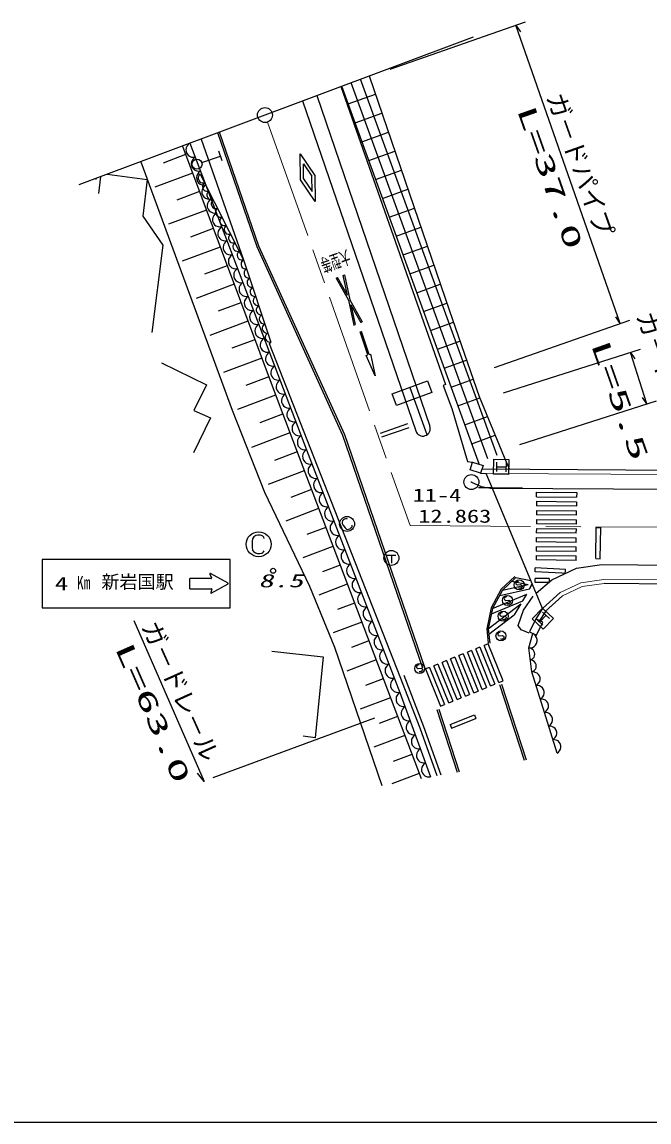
# Model space of a CAD drawing. Units: millimetres, scale not verified. Extents: x 40000 to 680000, y 20000 to 380000.
# Drawn here: x 285477 to 347924, y 205000 to 314548 of the extents above; entities that cross this region are included whole.
import ezdxf
from ezdxf.enums import TextEntityAlignment as Align

# ---------------------------------------------------------------- set-up
doc = ezdxf.new("R2010")
doc.units = ezdxf.units.MM
doc.header["$LTSCALE"] = 1000
doc.linetypes.add('CHAIN', pattern=[18.5, 12, -1.5, 3.5, -1.5])
for name, color, linetype, lineweight in [('M-BGD', 7, 'Continuous', 25), ('M-BMK', 2, 'CHAIN', 13), ('M-STR', 1, 'Continuous', 13), ('M-TTL-BAND', 7, 'Continuous', 25)]:
    doc.layers.add(name, color=color, linetype=linetype, lineweight=lineweight)
doc.layers.add('M-BMK-SRVR', color=3, linetype='Continuous')
doc.styles.add('ＭＳ ゴシック', font='')
doc.styles.get('ＭＳ ゴシック').set_extended_font_data('MS Gothic')
pattern_1 = [(109.9848, (330948, 270671), (-939.783, -341.77), []), (199.985, (330948, 270671), (1367.1, -3759.13), []), (199.985, (331204, 272893), (1367.1, -3759.13), [])]

# ---------------------------------------------------------------- blocks, each defined once
blk = doc.blocks.new('BUHIN43')
at = {"color": 7, "linetype": 'Continuous', "lineweight": 25}
for radius in [746, 22.5]:
    blk.add_circle((0, 0), radius, dxfattribs=at)
blk = doc.blocks.new('BUHIN44')
at = {"color": 7, "linetype": 'Continuous', "lineweight": 25}
blk.add_lwpolyline([(316, 167), (312, 208), (292, 244), (256, 283), (194, 329), (131, 354), (65, 356), (6, 332), (-30, 287), (-51, 255), (-64, 203), (-53, 160), (73, -128), (70, -183), (49, -245), (10, -290), (-33, -318), (-88, -333), (-163, -305), (-256, -237), (-292, -201), (-316, -155), (-326, -101), (-320, -34)], dxfattribs=at)
blk.add_circle((0, 0), 498, dxfattribs=at)
blk = doc.blocks.new('BUHIN53')
at = {"color": 7, "linetype": 'Continuous', "lineweight": 25}
blk.add_lwpolyline([(345, 332), (242, 387), (136, 414), (-4, 425), (-120, 393), (-226, 341), (-332, 238), (-389, 134), (-425, 20), (-419, -121), (-394, -226), (-345, -332)], dxfattribs=at)
blk = doc.blocks.new('BUHIN54')
at = {"color": 7, "linetype": 'Continuous', "lineweight": 25}
blk.add_lwpolyline([(391, 278), (298, 347), (197, 390), (59, 422), (-60, 408), (-173, 372), (-294, 286), (-366, 191), (-418, 83), (-433, -58), (-424, -166), (-391, -278)], dxfattribs=at)
blk = doc.blocks.new('BUHIN63')
at = {"color": 7, "linetype": 'Continuous', "lineweight": 25}
blk.add_lwpolyline([(595, 449), (447, 552), (288, 614), (73, 658), (-111, 630), (-285, 570), (-469, 430), (-576, 280), (-653, 110), (-670, -109), (-651, -276), (-595, -449)], dxfattribs=at)
blk = doc.blocks.new('BUHIN64')
at = {"color": 7, "linetype": 'Continuous', "lineweight": 25}
blk.add_lwpolyline([(600, 470), (446, 573), (283, 633), (62, 674), (-126, 642), (-302, 577), (-488, 431), (-594, 275), (-669, 100), (-683, -124), (-660, -295), (-600, -470)], dxfattribs=at)
blk = doc.blocks.new('BUHIN65')
at = {"color": 7, "linetype": 'Continuous', "lineweight": 25}
blk.add_lwpolyline([(586, 456), (437, 556), (278, 616), (63, 656), (-120, 626), (-292, 563), (-474, 421), (-577, 270), (-651, 100), (-665, -118), (-644, -285), (-586, -456)], dxfattribs=at)
blk = doc.blocks.new('BUHIN85')
at = {"color": 7, "linetype": 'Continuous', "lineweight": 25}
blk.add_lwpolyline([(-548, -246), (-450, -354), (-337, -431), (-176, -504), (-25, -515), (122, -499), (292, -422), (402, -323), (493, -203), (546, -35), (561, 100), (548, 246)], dxfattribs=at)
blk = doc.blocks.new('BUHIN86')
at = {"color": 7, "linetype": 'Continuous', "lineweight": 25}
blk.add_lwpolyline([(-583, -397), (-448, -501), (-301, -567), (-100, -618), (76, -601), (243, -551), (424, -428), (531, -291), (612, -134), (638, 72), (628, 231), (583, 397)], dxfattribs=at)

msp = doc.modelspace()

# ---------------------------------------------------------------- hatches: boundary and pattern name
at = {"layer": 'M-BGD'}
h = msp.add_hatch(dxfattribs=at)
h.set_pattern_fill('USER', color=256, style=0, pattern_type=2)
h.set_pattern_definition(pattern_1)
h.paths.add_polyline_path([(330897, 270811), (317320, 308144), (320066, 309172), (328052, 285767), (331009, 277264), (333351, 271596), (331601, 270923)])
h = msp.add_hatch(dxfattribs=at)
h.set_pattern_fill('USER', color=256, style=0, pattern_type=2)
h.set_pattern_definition(pattern_1)
h.paths.add_polyline_path([(330948, 270671), (330897, 270811), (331601, 270923)])

# ---------------------------------------------------------------- linework, layer by layer
for p, q in [((335605, 314548), (322122, 309824)), ((334662, 314218), (335113, 313581)), ((345061, 284537), (334662, 314218)), ((330397, 313042), (291150, 298319)), ((320066, 309172), (328052, 285767)), ((317241, 308114), (327640, 278434)), ((330897, 270811), (317320, 308144)), ((314836, 307213), (326107, 274304)), ((313430, 306687), (324688, 273818)), ((308891, 292150), (304965, 303512)), ((309077, 292224), (305152, 303582)), ((302178, 302465), (313800, 271948)), ((303308, 302890), (307545, 290865)), ((301773, 301346), (299522, 300504)), ((301456, 302194), (311079, 276451)), ((301821, 302331), (301834, 302301)), ((305411, 300715), (305079, 301671)), ((313186, 301433), (314650, 299272)), ((313219, 298823), (313186, 301433)), ((296118, 300177), (296105, 300185)), ((297302, 300622), (306425, 275896)), ((303380, 300550), (305243, 301197)), ((313518, 298917), (313499, 300437)), ((313499, 300437), (314351, 299179)), ((293142, 297470), (293343, 299148)), ((293958, 299379), (297945, 298859)), ((302463, 299502), (298706, 298097)), ((303216, 299405), (307545, 290865)), ((314370, 297659), (314351, 299179)), ((314650, 299272), (314683, 296662)), ((292820, 298952), (292835, 298873)), ((297945, 298859), (297508, 295207)), ((314683, 296662), (313219, 298823)), ((313518, 298917), (314370, 297659)), ((303152, 297658), (300895, 296814)), ((303841, 295813), (300076, 294406)), ((297508, 295207), (299493, 292309)), ((304531, 293969), (302269, 293124)), ((299493, 292309), (298421, 283615)), ((305220, 292125), (301445, 290714)), ((317446, 273361), (308891, 292150)), ((317628, 273444), (309077, 292224)), ((307545, 290865), (310268, 282661)), ((307545, 290865), (310268, 282661)), ((305909, 290281), (303642, 289434)), ((317462, 289305), (317603, 289358)), ((317883, 287331), (317462, 289305)), ((317603, 289358), (318131, 286886)), ((306599, 288437), (302815, 287023)), ((316760, 289042), (316902, 289095)), ((316760, 289042), (317989, 286833)), ((317883, 287331), (316902, 289095)), ((307288, 286593), (305015, 285743)), ((317989, 286833), (318517, 284361)), ((318131, 286886), (319359, 284677)), ((318237, 286388), (318658, 284414)), ((318237, 286388), (319218, 284624)), ((328052, 285767), (331009, 277264)), ((332521, 280144), (346005, 284868)), ((345061, 284537), (344609, 285174)), ((307977, 284749), (304185, 283331)), ((318517, 284361), (318658, 284414)), ((319163, 283695), (319305, 283741)), ((319359, 284677), (319218, 284624)), ((320054, 281435), (319305, 283741)), ((308667, 282905), (306389, 282053)), ((310115, 282491), (310268, 282661)), ((319911, 281388), (319163, 283695)), ((323155, 249336), (310115, 282491)), ((347028, 281945), (333413, 277598)), ((346076, 281641), (346509, 280992)), ((347715, 276508), (346076, 281641)), ((299374, 280598), (303860, 278415)), ((309356, 281061), (305555, 279640)), ((319768, 281342), (319911, 281388)), ((320661, 279319), (319768, 281342)), ((320054, 281435), (320196, 281481)), ((320196, 281481), (320661, 279319)), ((303860, 278415), (302590, 275874)), ((310045, 279217), (307762, 278363)), ((327640, 278434), (327433, 278334)), ((327433, 278334), (328295, 276066)), ((310735, 277373), (306925, 275948)), ((324098, 278164), (325811, 273480)), ((331009, 277264), (333505, 271223)), ((311079, 276451), (325230, 239199)), ((328295, 276066), (329845, 270793)), ((335053, 272464), (348668, 276812)), ((347715, 276508), (347281, 277156)), ((304257, 275120), (302550, 271626)), ((302590, 275874), (304257, 275120)), ((306425, 275896), (309625, 267734)), ((311437, 275509), (309150, 274640)), ((323865, 274521), (321151, 273569)), ((323998, 274144), (321283, 273191)), ((312153, 273625), (308326, 272172)), ((325402, 250204), (317446, 273361)), ((325591, 250269), (317635, 273426)), ((312868, 271742), (310625, 270890)), ((313800, 271948), (323109, 247770)), ((329845, 270793), (330348, 270728)), ((330099, 269963), (330355, 270726)), ((330355, 270726), (331409, 270372)), ((331007, 270507), (330897, 270811)), ((332745, 270721), (332726, 269783)), ((333505, 271223), (334017, 269983)), ((333682, 270702), (333664, 269765)), ((313583, 269858), (310000, 268497)), ((331153, 269609), (330099, 269963)), ((331409, 270372), (331153, 269609)), ((332350, 268103), (331692, 269598)), ((332736, 270252), (333673, 270234)), ((330237, 268731), (331205, 268287)), ((309625, 267734), (314106, 258372)), ((314299, 267975), (312241, 267193)), ((330946, 268188), (332316, 268179)), ((331205, 268287), (332350, 268103)), ((332316, 268179), (335320, 268159)), ((336732, 267263), (336736, 267713)), ((336736, 267713), (340722, 267677)), ((340722, 267677), (340718, 267227)), ((336727, 266813), (336723, 266363)), ((340710, 266327), (336723, 266363)), ((336727, 266813), (340714, 266777)), ((336732, 267263), (340718, 267227)), ((340714, 266777), (340710, 266327)), ((315014, 266092), (311739, 264847)), ((336719, 265913), (336715, 265463)), ((340701, 265427), (336715, 265463)), ((336719, 265913), (340705, 265877)), ((340701, 265427), (340705, 265877)), ((315730, 264208), (313857, 263497)), ((336703, 264113), (336698, 263663)), ((336703, 264113), (340689, 264077)), ((336711, 265013), (336707, 264563)), ((340693, 264527), (336707, 264563)), ((336711, 265013), (340697, 264977)), ((340685, 263627), (340689, 264077)), ((340693, 264527), (340697, 264977)), ((342616, 261104), (342665, 264198)), ((342665, 264198), (343115, 264191)), ((343066, 261097), (343115, 264191)), ((336694, 263213), (336690, 262764)), ((336694, 263213), (340681, 263177)), ((340685, 263627), (336698, 263663)), ((340677, 262727), (340681, 263177)), ((316445, 262325), (313450, 261187)), ((336686, 262314), (336682, 261864)), ((340668, 261827), (336682, 261864)), ((336686, 262314), (340672, 262277)), ((340677, 262727), (336690, 262764)), ((340668, 261827), (340672, 262277)), ((306205, 261019), (287474, 261019)), ((287474, 261019), (287474, 256219)), ((306205, 256219), (306205, 261019)), ((321811, 261465), (322726, 261465)), ((322268, 261465), (322268, 260655)), ((336678, 261414), (336674, 260972)), ((340660, 260935), (336674, 260972)), ((336678, 261414), (340664, 261377)), ((340660, 260935), (340664, 261377)), ((342616, 261104), (343066, 261097)), ((317161, 260441), (315411, 259777)), ((336571, 259784), (336590, 260184)), ((339235, 259653), (336571, 259784)), ((339603, 260036), (336590, 260184)), ((339277, 259651), (339235, 259653)), ((339595, 259877), (339603, 260036)), ((302181, 258108), (302181, 259130)), ((304320, 259129), (302192, 259129)), ((304189, 259572), (304353, 259179)), ((306004, 258651), (304240, 259617)), ((304320, 257674), (306003, 258588)), ((317876, 258558), (315039, 257480)), ((334550, 259337), (333214, 258051)), ((334654, 259229), (333335, 257959)), ((334260, 258849), (335897, 258519)), ((334654, 259229), (336165, 258924)), ((336297, 258606), (336034, 258088)), ((336034, 258088), (336297, 258606)), ((336581, 258740), (336582, 259140)), ((337671, 258737), (336581, 258740)), ((337997, 259136), (336582, 259140)), ((337689, 258737), (337671, 258737)), ((337997, 259136), (337997, 258956)), ((302181, 258108), (304334, 258108)), ((304369, 258062), (304269, 257716)), ((314106, 258372), (316587, 252290)), ((333214, 258051), (332211, 256191)), ((333335, 257959), (332353, 256139)), ((332353, 256139), (335762, 257553)), ((333053, 257436), (336034, 258088)), ((333335, 257959), (335897, 258519)), ((335356, 256897), (335762, 257553)), ((336686, 257675), (336565, 257966)), ((336686, 257675), (336637, 257793)), ((337316, 256123), (336686, 257675)), ((318592, 256674), (316904, 256033)), ((331920, 254120), (335169, 256596)), ((332238, 255604), (335356, 256897)), ((335169, 256596), (334505, 255524)), ((335429, 255978), (336398, 257376)), ((287474, 256219), (306205, 256219)), ((332211, 256191), (331769, 254129)), ((332353, 256139), (331920, 254120)), ((331970, 253592), (334505, 255524)), ((334895, 254432), (335429, 255978)), ((337316, 256123), (336662, 255111)), ((337600, 255825), (336998, 254893)), ((337670, 255466), (337022, 254789)), ((338009, 255142), (337331, 255790)), ((296609, 254948), (303612, 238924)), ((319307, 254791), (316457, 253708)), ((335185, 254011), (334895, 254432)), ((336662, 255111), (336037, 253809)), ((337343, 254784), (336662, 255111)), ((337361, 254465), (336683, 255113)), ((336718, 253482), (337343, 254784)), ((331769, 254129), (331907, 252672)), ((331920, 254120), (332057, 252686)), ((336001, 253666), (335185, 254011)), ((335966, 252207), (336343, 253641)), ((336037, 253809), (336718, 253482)), ((316587, 252290), (321303, 238513)), ((320022, 252907), (318290, 252249)), ((331084, 252285), (330666, 252118)), ((332149, 248423), (330666, 252118)), ((331084, 252285), (332566, 248591)), ((331919, 252621), (331501, 252453)), ((332984, 248759), (331501, 252453)), ((333401, 248926), (331919, 252621)), ((336265, 249822), (335966, 252207)), ((310345, 251894), (315467, 251333)), ((315467, 251333), (314667, 243251)), ((320738, 251024), (317814, 249913)), ((327743, 250945), (327325, 250777)), ((327743, 250945), (329225, 247250)), ((328578, 251280), (328160, 251112)), ((329643, 247418), (328160, 251112)), ((328578, 251280), (330060, 247585)), ((329413, 251615), (328995, 251447)), ((330478, 247753), (328995, 251447)), ((329413, 251615), (330896, 247921)), ((330248, 251950), (329831, 251783)), ((331313, 248088), (329831, 251783)), ((330248, 251950), (331731, 248256)), ((326072, 250274), (325673, 250114)), ((325673, 250114), (327156, 246420)), ((326072, 250274), (327555, 246580)), ((326907, 250610), (326490, 250442)), ((327972, 246747), (326490, 250442)), ((326907, 250610), (328390, 246915)), ((328808, 247083), (327325, 250777)), ((338766, 241733), (336265, 249822)), ((321453, 249141), (319677, 248466)), ((325137, 244209), (323155, 249336)), ((325510, 244353), (323528, 249480)), ((332984, 248759), (333401, 248926)), ((323109, 247770), (326166, 239362)), ((329643, 247418), (330060, 247585)), ((330478, 247753), (330896, 247921)), ((331313, 248088), (331731, 248256)), ((332149, 248423), (332566, 248591)), ((335531, 240997), (333079, 248523)), ((335730, 241031), (333269, 248585)), ((322169, 247257), (319171, 246118)), ((327156, 246420), (327555, 246580)), ((327972, 246747), (328390, 246915)), ((328808, 247083), (329225, 247250)), ((326790, 246065), (328832, 239827)), ((326980, 246128), (329031, 239862)), ((328107, 244599), (330537, 245546)), ((330537, 245546), (330682, 245173)), ((304529, 239325), (320615, 245236)), ((322884, 245374), (321063, 244682)), ((327209, 239544), (325514, 244342)), ((328107, 244599), (328253, 244226)), ((328253, 244226), (330682, 245173)), ((314667, 243251), (313466, 243411)), ((323600, 243490), (320528, 242323)), ((326810, 239474), (325137, 244209)), ((324315, 241607), (322450, 240898)), ((303612, 238924), (302948, 239725)), ((325030, 239723), (322305, 238688))]:
    msp.add_line(p, q, dxfattribs=at)
for points in [[(301821, 302331), (301814, 302321), (301816, 302308), (301826, 302301)], [(317908, 265038), (317841, 265078), (317768, 265089), (317686, 265079), (317603, 265046), (317486, 264959), (317405, 264872), (317358, 264734), (317363, 264608), (317428, 264469), (317647, 264174), (317764, 264065), (317865, 264023), (318000, 264024), (318126, 264080), (318241, 264165), (318321, 264239), (318347, 264299), (318360, 264370), (318347, 264425)], [(309599, 263126), (309549, 263245), (309461, 263333), (309342, 263401), (309199, 263439), (308955, 263439), (308761, 263401), (308561, 263264), (308442, 263089), (308392, 262839), (308392, 262226), (308442, 261964), (308536, 261808), (308717, 261676), (308942, 261626), (309180, 261626), (309361, 261645), (309455, 261701), (309542, 261783), (309580, 261870)], [(335966, 252207), (336145, 252218), (336308, 252267), (336502, 252365), (336630, 252500), (336728, 252655), (336786, 252877), (336776, 253059), (336732, 253240), (336611, 253421), (336493, 253540), (336343, 253641)]]:
    msp.add_lwpolyline(points, dxfattribs=at)
for points in [[(322337, 277520), (325859, 278808), (326288, 277634), (322766, 276346)], [(332440, 269508), (332469, 271007), (333969, 270978), (333939, 269478)], [(337322, 256188), (338406, 255151), (337369, 254067), (336285, 255104)]]:
    msp.add_lwpolyline(points, close=True, dxfattribs=at)
for centre, radius in [((302905, 300385), 502), ((317854, 264555), 746), ((309049, 262533), 1244), ((322268, 261172), 746), ((310481, 259892), 249)]:
    msp.add_circle(centre, radius, dxfattribs=at)
for centre, radius, start, end in [((325397, 274062), 750, 199.02135, 18.75482), ((304223, 259586), 36, 61.28021, 202.60983), ((304320, 259165), 36, 270, 22.60983), ((305986, 258619), 36, 298.49773, 61.28021), ((304303, 257706), 36, 163.88714, 298.49773), ((304334, 258072), 36, 343.88713, 90)]:
    msp.add_arc(centre, radius, start, end, dxfattribs=at)
at = {"layer": 'M-BMK'}
for p, q in [((309935, 304585), (324135, 264393)), ((324135, 264393), (533979, 263063))]:
    msp.add_line(p, q, dxfattribs=at)
at = {"layer": 'M-STR', "lineweight": 25}
for p, q in [((331153, 269609), (331692, 269598)), ((373414, 269730), (331284, 270001)), ((530144, 266836), (332350, 268103)), ((336565, 257966), (332350, 268103)), ((338247, 259007), (340708, 260165)), ((339583, 259636), (339277, 259651)), ((339583, 259636), (339595, 259877)), ((340708, 260165), (343238, 260511)), ((343238, 260511), (475226, 259676)), ((336686, 257675), (338247, 259007)), ((337996, 258736), (337689, 258737)), ((337997, 258956), (337996, 258736)), ((373393, 258422), (343467, 258624)), ((337652, 255905), (337600, 255825))]:
    msp.add_line(p, q, dxfattribs=at)
at = {"layer": 'M-STR'}
for p, q in [((331692, 269598), (373610, 269329)), ((332350, 268103), (331692, 269598)), ((341139, 258710), (339092, 257747)), ((343441, 259024), (341139, 258710)), ((343467, 258624), (341254, 258322)), ((373578, 258821), (343441, 259024)), ((336686, 257675), (336565, 257966)), ((336686, 257675), (336637, 257793)), ((337316, 256123), (336686, 257675)), ((339092, 257747), (337316, 256123)), ((341254, 258322), (339317, 257411)), ((339317, 257411), (337586, 255827))]:
    msp.add_line(p, q, dxfattribs=at)
at = {"layer": 'M-TTL-BAND'}
msp.add_line((40000, 205000), (579000, 205000), dxfattribs=at)

# ---------------------------------------------------------------- block references
at = {"layer": 'M-BGD', "rotation": 72.9463}
for name, p in [('BUHIN43', (309676, 305280)), ('BUHIN65', (302442, 301772)), ('BUHIN65', (302971, 300385)), ('BUHIN65', (303499, 298997)), ('BUHIN53', (303433, 298978)), ('BUHIN65', (304027, 297610)), ('BUHIN53', (303866, 298124)), ('BUHIN65', (304555, 296223)), ('BUHIN53', (304299, 297270)), ('BUHIN53', (304732, 296416)), ('BUHIN53', (305164, 295562)), ('BUHIN65', (305084, 294836)), ('BUHIN53', (305597, 294708)), ('BUHIN65', (305612, 293449)), ('BUHIN53', (306030, 293854)), ('BUHIN65', (306140, 292062)), ('BUHIN53', (306463, 293000)), ('BUHIN53', (306896, 292146)), ('BUHIN65', (306668, 290675)), ('BUHIN53', (307329, 291292)), ('BUHIN54', (307697, 290409)), ('BUHIN65', (307197, 289287)), ('BUHIN54', (307999, 289498)), ('BUHIN65', (307725, 287900)), ('BUHIN54', (308302, 288586)), ('BUHIN54', (308604, 287675)), ('BUHIN65', (308253, 286513)), ('BUHIN54', (308907, 286763)), ('BUHIN54', (309209, 285851)), ('BUHIN65', (308782, 285126)), ('BUHIN54', (309512, 284940)), ('BUHIN65', (309310, 283739)), ('BUHIN54', (309815, 284028)), ('BUHIN65', (309838, 282352)), ('BUHIN54', (310117, 283116)), ('BUHIN65', (310366, 280965)), ('BUHIN65', (310895, 279578)), ('BUHIN65', (311423, 278190)), ('BUHIN65', (311951, 276803)), ('BUHIN65', (312479, 275416)), ('BUHIN65', (313008, 274029)), ('BUHIN65', (313536, 272642)), ('BUHIN64', (314074, 271237)), ('BUHIN64', (314621, 269815)), ('BUHIN43', (330237, 268731)), ('BUHIN64', (315169, 268393)), ('BUHIN64', (315717, 266971)), ('BUHIN64', (316264, 265548)), ('BUHIN64', (316812, 264126)), ('BUHIN64', (317359, 262704)), ('BUHIN64', (317907, 261282)), ('BUHIN64', (318454, 259859)), ('BUHIN64', (319002, 258437)), ('BUHIN44', (334992, 258491)), ('BUHIN64', (319549, 257015)), ('BUHIN44', (333833, 256938)), ('BUHIN64', (320097, 255593)), ('BUHIN44', (333399, 255371)), ('BUHIN64', (320645, 254170)), ('BUHIN64', (321192, 252748)), ('BUHIN44', (333183, 253413)), ('BUHIN64', (321740, 251326)), ('BUHIN85', (336041, 251611)), ('BUHIN85', (336190, 250418)), ('BUHIN64', (322287, 249904)), ('BUHIN44', (325087, 250164)), ('BUHIN86', (336474, 249148)), ('BUHIN64', (322835, 248481)), ('BUHIN63', (323363, 247070)), ('BUHIN86', (336890, 247800)), ('BUHIN86', (337307, 246452)), ('BUHIN63', (323873, 245668)), ('BUHIN86', (337724, 245103)), ('BUHIN63', (324383, 244267)), ('BUHIN86', (338141, 243755)), ('BUHIN63', (324892, 242865)), ('BUHIN63', (325402, 241464)), ('BUHIN86', (338558, 242407)), ('BUHIN63', (325911, 240063))]:
    msp.add_blockref(name, p, dxfattribs=at)

# ---------------------------------------------------------------- texts
at = {"layer": 'M-BGD', "style": 'ＭＳ ゴシック'}
for s, rotation, p in [('ガ－ドパイプ', 289.7, (337166, 306915)), ('ガ－ドパイプ', 289.7, (346118, 285113)), ('ガ－ドレ－ル', 294.3, (296837, 254148))]:
    msp.add_text(s, height=1833, rotation=rotation, dxfattribs=at).set_placement(p, align=Align.BOTTOM_LEFT)
for s, height, rotation, width, p in [('L=37.0', 1833, 289.4, 2, (334217, 305651)), ('大型等', 1320, 199.5, 0.55, (317750, 292217)), ('L=5.5', 1833, 289.4, 2, (341589, 282269)), ('L=63.0', 1833, 293.7, 2, (294179, 252021))]:
    msp.add_text(s, height=height, rotation=rotation, dxfattribs=dict(at, width=width)).set_placement(p, align=Align.BOTTOM_LEFT)
msp.add_text('新岩国駅', height=1320, dxfattribs=at).set_placement((293385, 257742), align=Align.BOTTOM_LEFT)
for s, width, p in [('4', 1.5, (288737, 257559)), ('Km', 0.75, (290945, 257661))]:
    msp.add_text(s, height=1320, dxfattribs=dict(at, width=width)).set_placement(p, align=Align.BOTTOM_LEFT)
at = {"layer": 'M-BGD', "style": 'ＭＳ ゴシック', "oblique": 15, "width": 1.65}
msp.add_text('8.5', height=1320, dxfattribs=at).set_placement((309040, 257853), align=Align.BOTTOM_LEFT)
at = {"layer": 'M-BMK-SRVR', "style": 'ＭＳ ゴシック', "width": 1.35}
for s, p in [('11-4', (324380, 266377)), ('12.863', (324943, 264284))]:
    msp.add_text(s, height=1320, dxfattribs=at).set_placement(p, align=Align.BOTTOM_LEFT)

doc.saveas('drawing.dxf')
